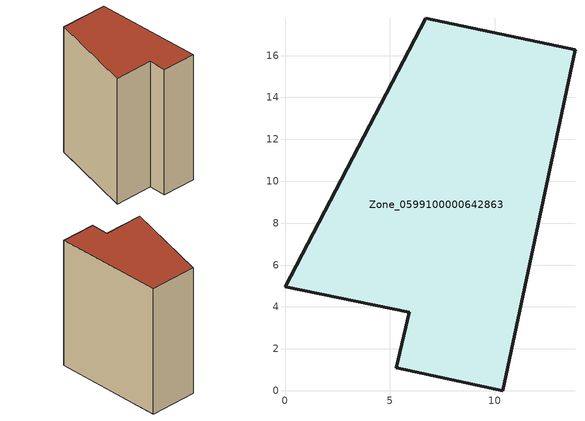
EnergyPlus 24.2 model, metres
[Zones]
Zone_0599100000642863
 floor ground (C_G): 13.84,16.28 10.4,0 5.3,1.1 5.93,3.74 0,4.96 6.72,17.78 z1.65
 wall outside (C_F): 10.4,0 13.84,16.28 6.72,17.78 0,4.96 5.93,3.74 5.3,1.1 10.4,0 z1.65:21
 roof outside (C_R): 5.3,1.1 10.4,0 13.84,16.28 6.72,17.78 0,4.96 5.93,3.74 z21
[BUILDING]
Pand.0599100000642863: North Axis=0; Terrain=City; Loads Convergence Tolerance Value=0.04; Temperature Convergence Tolerance Value=0.4; Solar Distribution=FullExterior; Maximum Number of Warmup Days=25; Minimum Number of Warmup Days=1
[Site:Location]
Rotterdam.The.Hague.AP_ZH_NLD Design_Conditions: Latitude=51.96; Longitude=4.45; Time Zone=1; Elevation=-4.5
[SITE:GROUNDTEMPERATURE:BUILDINGSURFACE]
18, 18, 18, 18, 18, 18, 18, 18, 18, 18, 18, 18
[MATERIAL] Thermal Absorptance=0.9; Solar Absorptance=0.7; Visible Absorptance=0.7
Name | Roughness | Thickness | Conductivity | Density | Specific Heat
G.TI.1946 | MediumSmooth | 0.15 | 1 | 540 | 1210
F.TI.1946 | Rough | 0.3 | 0.857143 | 1920 | 840
R.TI.1946 | MediumRough | 0.2 | 0.1 | 1500 | 1000
[CONSTRUCTION]
C_G: G.TI.1946
C_F: F.TI.1946
C_R: R.TI.1946
[ZONE]
Zone_0599100000642863: Type=1; Multiplier=1; Ceiling Height=Autocalculate; Volume=Autocalculate; Floor Area=autocalculate; Part of Total Floor Area=Yes
[ZONEINFILTRATION:DESIGNFLOWRATE]
Infil_Zone_0599100000642863: Zone or ZoneList or Space or SpaceList=Zone_0599100000642863; Schedule=AlwaysOn; Design Flow Rate Calculation Method=Flow/Area; Flow Rate per Floor Area=0.003; Constant Term Coefficient=1; Temperature Term Coefficient=0; Velocity Term Coefficient=0; Velocity Squared Term Coefficient=0
[HVACTEMPLATE:ZONE:IDEALLOADSAIRSYSTEM]
Zone_0599100000642863: Maximum Heating Supply Air Temperature=50; Minimum Cooling Supply Air Temperature=13; Maximum Heating Supply Air Humidity Ratio=0.0156; Minimum Cooling Supply Air Humidity Ratio=0.0077; Heating Limit=NoLimit; Cooling Limit=NoLimit; Dehumidification Control Type=ConstantSensibleHeatRatio; Cooling Sensible Heat Ratio=0.7; Dehumidification Setpoint=60; Humidification Control Type=None; Humidification Setpoint=30; Outdoor Air Method=None; Outdoor Air Flow Rate per Person=0.00944; Outdoor Air Flow Rate per Zone Floor Area=0; Outdoor Air Flow Rate per Zone=0; Demand Controlled Ventilation Type=None; Outdoor Air Economizer Type=NoEconomizer; Heat Recovery Type=None; Sensible Heat Recovery Effectiveness=0.7; Latent Heat Recovery Effectiveness=0.65
[ZONECONTROL:THERMOSTAT]
ThermostatControl_Zone_0599100000642863: Zone or ZoneList=Zone_0599100000642863; Control Type Schedule=DualSetpointControlType; Control 1=Thermostat_Zone_0599100000642863; Temperature Difference Between Cutout And Setpoint=0
[THERMOSTATSETPOINT:DUALSETPOINT]
Thermostat_Zone_0599100000642863: Heating Setpoint Temperature Schedule=HeatingSetpoint_Zone_0599100000642863; Cooling Setpoint Temperature Schedule=CoolingSetpoint_Zone_0599100000642863
[SCHEDULE:COMPACT]
HeatingSetpoint_Zone_0599100000642863: Through: 12/31, For: AllDays, Until: 24:00, 21
CoolingSetpoint_Zone_0599100000642863: Through: 12/31, For: AllDays, Until: 24:00, 24
DualSetpointControlType: Through: 12/31, For: AllDays, Until: 24:00, 4
AlwaysOn: Through: 12/31, For: AllDays, Until: 24:00, 1
